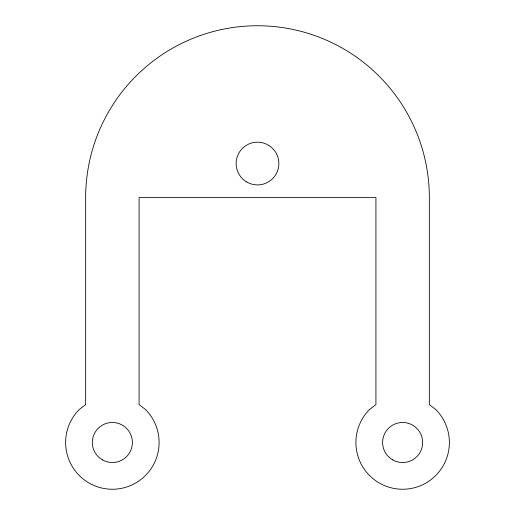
<?xml version="1.0" encoding="UTF-8"?>
<svg xmlns="http://www.w3.org/2000/svg" width="515" height="515" viewBox="0 0 515 515"><rect width="100%" height="100%" fill="white"/><g stroke="black" fill="none" stroke-linecap="round" stroke-linejoin="round"><path stroke-width="0.77" d="M85.657 404.59L79.31 409.457A46.743 46.743 0 0 0 79.31 475.557A46.743 46.743 0 0 0 145.417 475.557A46.743 46.743 0 0 0 145.417 409.457L139.076 404.59L139.076 197.593L375.924 197.593L375.924 404.59L369.583 409.457A46.743 46.743 0 0 0 369.583 475.557A46.743 46.743 0 0 0 435.69 475.557A46.743 46.743 0 0 0 435.69 409.457L429.343 404.59L429.343 197.593A171.843 171.843 0 0 0 257.5 25.75A171.843 171.843 0 0 0 85.657 197.593L85.657 404.59M392.617 459.856A20.034 20.034 0 0 0 422.667 442.507A20.034 20.034 0 0 0 392.617 425.158A20.034 20.034 0 0 0 392.617 459.856M102.35 459.856A20.034 20.034 0 0 0 132.394 442.507A20.034 20.034 0 0 0 102.35 425.158A20.034 20.034 0 0 0 102.35 459.856M246.814 182.046A21.366 21.366 0 0 0 278.866 163.538A21.366 21.366 0 0 0 246.814 145.037A21.366 21.366 0 0 0 246.814 182.046"/></g></svg>
